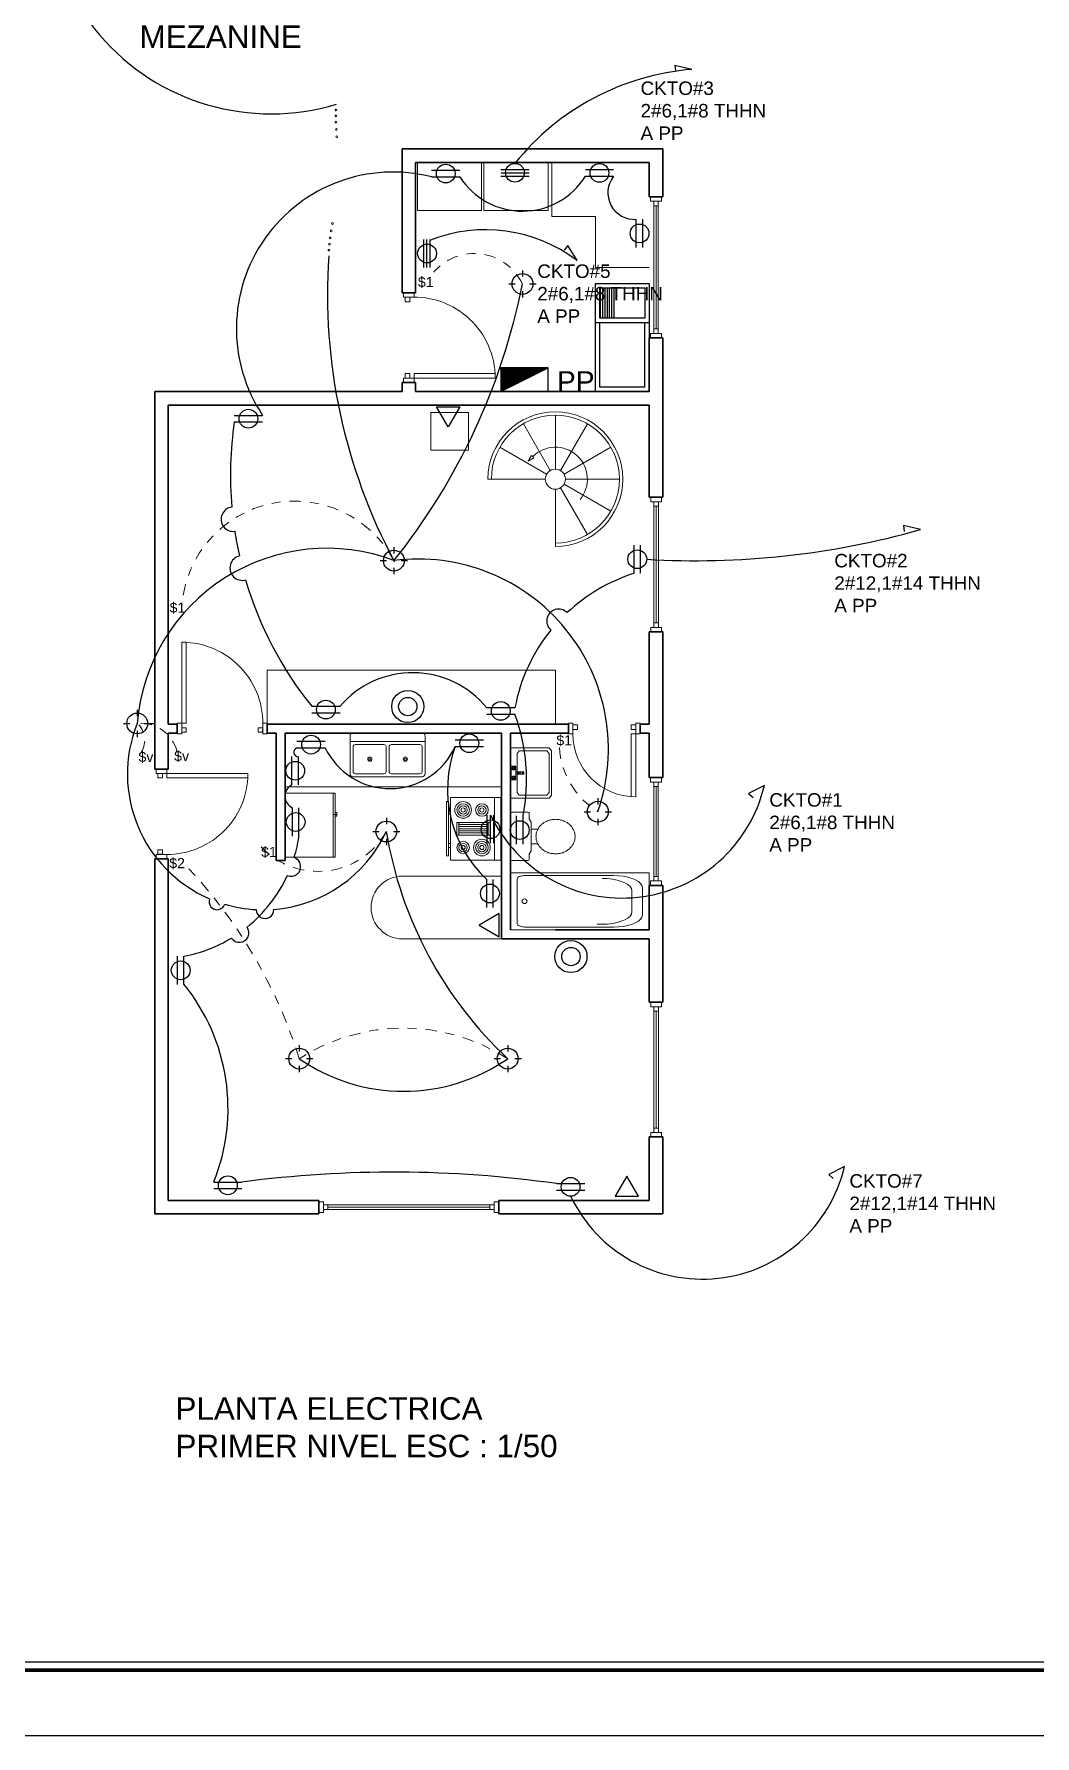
# Model space of a CAD drawing. Header units: inches. Extents: x -22.5 to 70.9, y -14.1 to 48.3.
# Drawn here: x -8.36 to 2.77, y 19.69 to 38.63 of the extents above; entities that cross this region are included whole.
import ezdxf

# ---------------------------------------------------------------- set-up
doc = ezdxf.new("R2010")
doc.units = ezdxf.units.IN
doc.header["$MEASUREMENT"] = 0
doc.linetypes.add('DASHDOT2', pattern=[12.7, 6.35, -3.175, 0, -3.175])
for name, color, linetype in [('A-Appliance-G', 6, 'Continuous'), ('MODULO', 7, 'Continuous'), ('TOMAC', 1, 'Continuous')]:
    doc.layers.add(name, color=color, linetype=linetype)
for name, color, linetype, lineweight in [('cotas', 1, 'Continuous', 13), ('LAMP', 1, 'Continuous', 25), ('muebles', 6, 'Continuous', 13), ('paredes', 7, 'Continuous', 30), ('pv', 4, 'Continuous', 5)]:
    doc.layers.add(name, color=color, linetype=linetype, lineweight=lineweight)
doc.styles.add('arial', font='ARIAL.TTF')
doc.styles.add('ROMANS', font='romans.shx')

# ---------------------------------------------------------------- blocks, each defined once
blk = doc.blocks.new('HOJA11-17')
blk.add_lwpolyline([(-40.379, 27.285), (2.621, 27.285), (2.621, -0.715), (-40.379, -0.715)], close=True)
blk = doc.blocks.new('fghdfgh')
at = {"layer": 'pv', "linetype": 'Continuous'}
for p, q in [((0.035, 0.6), (-0.085, 0.6)), ((-0.085, 0.6), (-0.085, 0.55)), ((0.035, 0.55), (0.035, 0.6)), ((-0.085, 0.55), (0.035, 0.55)), ((-0.05, 0.55), (0, 0.55)), ((-0.05, -0.55), (-0.05, 0.55)), ((-0.05, 0.5), (0, 0.5)), ((-0.025, 0.5), (-0.025, -0.5)), ((0, 0.55), (0, -0.55)), ((-0.085, -0.55), (0.035, -0.55)), ((-0.085, -0.6), (-0.085, -0.55)), ((-0.05, -0.5), (0, -0.5)), ((0, -0.55), (-0.05, -0.55)), ((0.035, -0.55), (0.035, -0.6)), ((0.035, -0.6), (-0.085, -0.6))]:
    blk.add_line(p, q, dxfattribs=at)
blk = doc.blocks.new('asdfsd')
at = {"layer": 'pv', "linetype": 'Continuous'}
for p, q in [((-0.425, 0.308), (-0.425, 0.188)), ((-0.375, 0.308), (-0.425, 0.308)), ((-0.375, 0.188), (-0.375, 0.308)), ((-0.375, 0.288), (-0.325, 0.288)), ((-0.375, 0.238), (-0.375, 0.288)), ((-0.325, 0.238), (-0.375, 0.238)), ((-0.325, 0.288), (-0.325, 0.238)), ((0.275, 0.288), (0.275, 0.238)), ((0.325, 0.288), (0.275, 0.288)), ((0.275, 0.238), (0.325, 0.238)), ((0.325, 0.308), (0.375, 0.308)), ((0.325, 0.188), (0.325, 0.308)), ((0.325, 0.238), (0.325, 0.288)), ((0.375, 0.308), (0.375, 0.188)), ((-0.425, 0.188), (-0.375, 0.188)), ((0.275, 0.188), (0.275, -0.511)), ((0.325, 0.188), (0.275, 0.188)), ((0.325, -0.512), (0.325, 0.188)), ((0.375, 0.188), (0.325, 0.188))]:
    blk.add_line(p, q, dxfattribs=at)
blk.add_arc((0.325, 0.188), 0.7, 180, 270, dxfattribs=at)
blk = doc.blocks.new('p1.00')
at = {"layer": 'pv', "linetype": 'Continuous'}
for p, q in [((0.9, 1.02), (0.95, 1.02)), ((0.9, 0.12), (0.9, 1.02)), ((0.95, 1.02), (0.95, 0.12)), ((0, 0), (0, 0.12)), ((0, 0.12), (0.05, 0.12)), ((0.05, 0), (0, 0)), ((0.05, 0.12), (0.05, 0)), ((0.1, 0.07), (0.05, 0.07)), ((0.05, 0.07), (0.05, 0.02)), ((0.05, 0.02), (0.1, 0.02)), ((0.1, 0.02), (0.1, 0.07)), ((0.95, 0.12), (0.9, 0.12)), ((0.9, 0.07), (0.95, 0.07)), ((0.9, 0.02), (0.9, 0.07)), ((0.95, 0.02), (0.9, 0.02)), ((0.95, 0.12), (0.95, 0)), ((1, 0.12), (0.95, 0.12)), ((0.95, 0.07), (0.95, 0.02)), ((0.95, 0), (1, 0)), ((1, 0), (1, 0.12))]:
    blk.add_line(p, q, dxfattribs=at)
blk.add_arc((0.95, 0.12), 0.901, 93.1798, 186.3695, dxfattribs=at)
blk = doc.blocks.new('M_BATH_BASIN_Basin - Rect_M')
at = {"color": 0, "linetype": 'ByBlock', "lineweight": -2}
for p, q in [((16.73, 10.83, 33.46), (0, 10.83, 33.46)), ((0, 10.83, 33.46), (0, -10.83, 33.46)), ((3.84, 9.62, 33.46), (2.85, 8.42, 33.46)), ((2.85, 8.42, 33.46), (2.85, -8.42, 33.46)), ((15.75, 9.62, 33.46), (3.84, 9.62, 33.46)), ((16.73, 8.42, 33.46), (15.75, 9.62, 33.46)), ((17.72, 9.62, 33.46), (16.73, 10.83, 33.46)), ((16.73, -8.42, 33.46), (16.73, 8.42, 33.46)), ((17.72, -9.62, 33.46), (17.72, 9.62, 33.46)), ((0, -10.83, 33.46), (16.73, -10.83, 33.46)), ((2.85, -8.42, 33.46), (3.84, -9.62, 33.46)), ((3.84, -9.62, 33.46), (15.75, -9.62, 33.46)), ((15.75, -9.62, 33.46), (16.73, -8.42, 33.46)), ((16.73, -10.83, 33.46), (17.72, -9.62, 33.46))]:
    blk.add_line(p, q, dxfattribs=at)
for points, invisible_edges in [([(0, -10.83, 27.56), (0, 10.83, 27.56), (16.73, 10.83, 27.56), (16.73, -10.83, 27.56)], 4), ([(3.84, 9.62, 33.46), (15.75, 9.62, 33.46), (16.73, 10.83, 33.46), (0, 10.83, 33.46)], 26), ([(0, -10.83, 33.46), (0, 10.83, 33.46), (2.85, 8.42, 33.46), (2.85, -8.42, 33.46)], 10), ([(2.85, 8.42, 33.46), (3.84, 9.62, 33.46), (0, 10.83, 33.46)], 10), ([(16.73, 8.42, 33.46), (17.72, 9.62, 33.46), (16.73, 10.83, 33.46), (15.75, 9.62, 33.46)], 5), ([(16.73, -10.83, 27.56), (17.72, -9.62, 27.56), (17.72, 9.62, 27.56), (16.73, 10.83, 27.56)], 8), ([(16.73, -8.42, 33.46), (16.73, 8.42, 33.46), (17.72, 9.62, 33.46), (17.72, -9.62, 33.46)], 10), ([(0, -10.83, 33.46), (3.84, -9.62, 33.46), (2.85, -8.42, 33.46)], 9), ([(16.73, -10.83, 33.46), (15.75, -9.62, 33.46), (3.84, -9.62, 33.46), (0, -10.83, 33.46)], 5), ([(16.73, -10.83, 33.46), (15.75, -9.62, 33.46), (16.73, -8.42, 33.46), (17.72, -9.62, 33.46)], 5)]:
    blk.add_3dface(points, dxfattribs=dict(at, invisible_edges=invisible_edges))
at = {"color": 0, "lineweight": -2}
mesh = blk.add_polyface(dxfattribs=at)
corners = [(1.75, -1.35, 35.94), (1.75, -1.35, 34.84), (1, -1.35, 34.84), (1, -1.35, 35.94), (1, -2.65, 34.84), (1, -2.65, 35.94), (1.75, -2.65, 35.94), (1.75, -2.65, 34.84), (0.63, -2, 35.94), (0.63, -2, 34.84), (2.13, -2, 34.84), (2.13, -2, 35.94), (1, 2.65, 34.84), (1, 2.65, 35.94), (0.63, 2, 35.94), (0.63, 2, 34.84), (1.75, 2.65, 35.94), (1.75, 2.65, 34.84), (1, 1.35, 34.84), (1, 1.35, 35.94), (1.75, 1.35, 35.94), (1.75, 1.35, 34.84), (2.13, 2, 34.84), (2.13, 2, 35.94), (5.25, -0.47, 35.48), (2.36, -0.47, 34.45), (2.36, -0.47, 33.46), (5.84, -0.47, 35.48), (5.84, -0.47, 36.07), (5.16, -0.47, 36.07), (5.25, 0.47, 35.48), (5.84, 0.47, 35.48), (5.84, 0.47, 36.07), (2.36, 0.47, 33.46), (2.36, 0.47, 34.45), (5.16, 0.47, 36.07), (0.39, 3, 33.46), (0.39, 3, 34.45), (0.39, -3, 34.45), (0.39, -3, 33.46), (2.36, -3, 33.46), (2.36, -3, 34.45), (2.36, 3, 34.45), (2.36, 3, 33.46), (1.12, -1.55, 34.45), (1.12, -1.55, 34.84), (0.86, -2, 34.84), (0.86, -2, 34.45), (1.12, -2.45, 34.45), (1.12, -2.45, 34.84), (1.64, -2.45, 34.84), (1.64, -2.45, 34.45), (1.9, -2, 34.45), (1.9, -2, 34.84), (1.64, -1.55, 34.84), (1.64, -1.55, 34.45), (1.64, 2.45, 34.84), (1.64, 2.45, 34.45), (1.12, 2.45, 34.45), (1.12, 2.45, 34.84), (1.9, 2, 34.45), (1.9, 2, 34.84), (1.64, 1.55, 34.84), (1.64, 1.55, 34.45), (1.12, 1.55, 34.45), (1.12, 1.55, 34.84), (0.86, 2, 34.84), (0.86, 2, 34.45), (2.13, -2, 35.94), (1.75, -2.65, 35.94), (1, -1.35, 35.94), (2.13, 2, 35.94)]
mesh.append_faces([[corners[k] for k in face] for face in [(0, 1, 2, 3), (4, 5, 6, 7), (8, 9, 4, 5), (2, 3, 8, 9), (6, 7, 10, 11), (10, 11, 0, 1), (12, 13, 14, 15), (16, 17, 12, 13), (18, 19, 20, 21), (14, 15, 18, 19), (22, 23, 16, 17), (20, 21, 22, 23), (36, 37, 38, 39), (40, 41, 42, 43), (38, 39, 40, 41), (42, 43, 36, 37), (44, 45, 46, 47), (46, 47, 48, 49), (48, 49, 50, 51), (50, 51, 52, 53), (52, 53, 54, 55), (54, 55, 44, 45), (56, 57, 58, 59), (60, 61, 56, 57), (62, 63, 60, 61), (64, 65, 62, 63), (66, 67, 64, 65), (58, 59, 66, 67), (38, 41, 42, 37)]], dxfattribs={"color": 0})
mesh.append_faces([[corners[k] for k in face] for face in [(24, 25, 26, 26), (30, 26, 33, 33), (30, 26, 24, 24), (34, 29, 35, 35), (34, 29, 25, 25), (25, 33, 34, 34), (27, 32, 31, 31), (31, 24, 30, 30), (31, 24, 27, 27), (35, 28, 32, 32), (35, 28, 29, 29)]], dxfattribs={"vtx0": -1, "color": 0})
mesh.append_faces([[corners[k] for k in face] for face in [(24, 25, 29, 29), (30, 34, 35, 35)]], dxfattribs={"vtx0": -1, "vtx2": -1, "vtx3": -1, "color": 0})
mesh.append_faces([[corners[k] for k in face] for face in [(28, 29, 24, 24), (35, 32, 30, 30)]], dxfattribs={"vtx1": -1, "vtx2": -1, "vtx3": -1, "color": 0})
mesh.append_faces([[corners[k] for k in face] for face in [(0, 68, 69, 70), (8, 5, 6, 3), (16, 71, 20, 13), (14, 19, 20, 13)]], dxfattribs={"vtx2": -1, "color": 0})
mesh.append_faces([[corners[k] for k in face] for face in [(24, 27, 28, 28), (30, 31, 32, 32), (30, 33, 34, 34), (33, 26, 25, 25), (32, 28, 27, 27)]], dxfattribs={"vtx2": -1, "vtx3": -1, "color": 0})
at = {"color": 0, "linetype": 'ByBlock', "lineweight": -2}
mesh = blk.add_polymesh((2, 6), dxfattribs=dict(at, n_close=True))
for k, corner in enumerate([(16.73, 10.83, 33.46), (17.72, 9.62, 33.46), (17.72, -9.62, 33.46), (16.73, -10.83, 33.46), (0, -10.83, 33.46), (0, 10.83, 33.46), (16.73, 10.83, 27.56), (17.72, 9.62, 27.56), (17.72, -9.62, 27.56), (16.73, -10.83, 27.56), (0, -10.83, 27.56), (0, 10.83, 27.56)]):
    mesh.set_mesh_vertex(divmod(k, 6), corner)
mesh = blk.add_polymesh((2, 8), dxfattribs=dict(at, n_close=True))
for k, corner in enumerate([(3.84, 9.62, 33.46), (15.75, 9.62, 33.46), (16.73, 8.42, 33.46), (16.73, -8.42, 33.46), (15.75, -9.62, 33.46), (3.84, -9.62, 33.46), (2.85, -8.42, 33.46), (2.85, 8.42, 33.46), (3.84, 9.62, 27.56), (15.75, 9.62, 27.56), (16.73, 8.42, 27.56), (16.73, -8.42, 27.56), (15.75, -9.62, 27.56), (3.84, -9.62, 27.56), (2.85, -8.42, 27.56), (2.85, 8.42, 27.56)]):
    mesh.set_mesh_vertex(divmod(k, 8), corner)
blk = doc.blocks.new('ffff')
at = {"layer": 'cotas', "color": 6}
for points in [[(-0.289, 0.793, 0), (-0.289, -0.752, 0)], [(0.347, 0.793, 0), (-0.289, 0.793, 0)], [(0.347, -0.752, 0), (0.347, 0.793, 0)], [(-0.223, 0.716, 0), (-0.229, 0.715, 0), (-0.235, 0.711, 0), (-0.24, 0.705, 0), (-0.245, 0.696, 0), (-0.249, 0.686, 0), (-0.253, 0.674, 0), (-0.256, 0.66, 0), (-0.257, 0.646, 0), (-0.258, 0.631, 0)], [(-0.258, 0.631, 0), (-0.258, -0.355, 0)], [(0.28, 0.716, 0), (-0.223, 0.716, 0)], [(0.004, 0.645, 0), (0.003, 0.636, 0)], [(0.003, 0.636, 0), (0.004, 0.627, 0)], [(0.01, 0.656, 0), (0.008, 0.653, 0), (0.006, 0.649, 0), (0.004, 0.645, 0)], [(0.004, 0.627, 0), (0.006, 0.623, 0), (0.008, 0.62, 0), (0.01, 0.617, 0)], [(0.018, 0.661, 0), (0.014, 0.659, 0), (0.01, 0.656, 0)], [(0.01, 0.617, 0), (0.014, 0.614, 0), (0.018, 0.611, 0)], [(0.029, 0.664, 0), (0.018, 0.661, 0)], [(0.018, 0.611, 0), (0.029, 0.609, 0)], [(0.038, 0.662, 0), (0.029, 0.664, 0)], [(0.029, 0.609, 0), (0.039, 0.611, 0)], [(0.047, 0.656, 0), (0.043, 0.659, 0), (0.038, 0.662, 0)], [(0.039, 0.611, 0), (0.043, 0.614, 0), (0.047, 0.617, 0)], [(0.053, 0.645, 0), (0.051, 0.649, 0), (0.049, 0.653, 0), (0.047, 0.656, 0)], [(0.047, 0.617, 0), (0.049, 0.62, 0), (0.051, 0.623, 0), (0.053, 0.627, 0)], [(0.055, 0.636, 0), (0.053, 0.645, 0)], [(0.053, 0.627, 0), (0.055, 0.636, 0)], [(0.315, 0.631, 0), (0.315, 0.646, 0), (0.313, 0.66, 0), (0.31, 0.674, 0), (0.307, 0.686, 0), (0.303, 0.696, 0), (0.298, 0.705, 0), (0.292, 0.711, 0), (0.286, 0.715, 0), (0.28, 0.716, 0)], [(0.315, -0.355, 0), (0.315, 0.631, 0)], [(-0.226, -0.228, 0), (-0.226, -0.172, 0)], [(-0.258, -0.355, 0), (-0.256, -0.411, 0), (-0.25, -0.464, 0), (-0.24, -0.515, 0), (-0.227, -0.561, 0), (-0.211, -0.6, 0), (-0.192, -0.632, 0), (-0.171, -0.655, 0), (-0.149, -0.67, 0), (-0.126, -0.675, 0)], [(-0.226, -0.228, 0), (-0.224, -0.285, 0), (-0.218, -0.341, 0), (-0.208, -0.393, 0), (-0.194, -0.44, 0), (-0.177, -0.481, 0), (-0.158, -0.514, 0), (-0.136, -0.539, 0), (-0.113, -0.553, 0), (-0.09, -0.558, 0)], [(0.147, -0.558, 0), (0.171, -0.553, 0), (0.194, -0.539, 0), (0.215, -0.514, 0), (0.235, -0.481, 0), (0.251, -0.44, 0), (0.265, -0.393, 0), (0.275, -0.341, 0), (0.281, -0.285, 0), (0.283, -0.228, 0)], [(0.183, -0.675, 0), (0.206, -0.67, 0), (0.228, -0.655, 0), (0.249, -0.632, 0), (0.268, -0.6, 0), (0.284, -0.561, 0), (0.297, -0.515, 0), (0.307, -0.464, 0), (0.313, -0.411, 0), (0.315, -0.355, 0)], [(0.147, -0.558, 0), (-0.09, -0.558, 0)], [(-0.289, -0.752, 0), (0.347, -0.752, 0)], [(-0.126, -0.675, 0), (0.183, -0.675, 0)]]:
    blk.add_polyline3d(points, dxfattribs=at)
blk = doc.blocks.new('RGWE')
at = {"layer": 'pv', "linetype": 'Continuous'}
for p, q in [((0.146, 1.789), (0.026, 1.789)), ((0.026, 1.789), (0.026, 1.739)), ((0.026, 1.739), (0.146, 1.739)), ((0.111, 1.739), (0.061, 1.739)), ((0.061, 1.739), (0.061, -0.161)), ((0.111, -0.161), (0.111, 1.739)), ((0.146, 1.739), (0.146, 1.789)), ((0.061, 1.689), (0.111, 1.689)), ((0.086, -0.111), (0.086, 1.689)), ((0.026, -0.161), (0.146, -0.161)), ((0.026, -0.211), (0.026, -0.161)), ((0.061, -0.111), (0.111, -0.111)), ((0.061, -0.161), (0.111, -0.161)), ((0.146, -0.161), (0.146, -0.211)), ((0.146, -0.211), (0.026, -0.211))]:
    blk.add_line(p, q, dxfattribs=at)
blk = doc.blocks.new('Refrigerator-2 door - 36 in top')
for p, q in [((0, -26.999999), (36, -26.999999)), ((11, -27.999999), (11, -28.999999)), ((12, -26.999999), (12, -28.999999)), ((13, -28.999999), (13, -27.999999)), ((11, -28.999999), (13, -28.999999))]:
    blk.add_line(p, q)
blk.add_lwpolyline([(0, -27.999999), (0, 0), (36, 0), (36, -27.999999)], close=True)
blk = doc.blocks.new('fdfgdf')
at = {"layer": 'muebles', "lineweight": 5}
for p, q in [((-0.121, -0.12), (-0.121, -0.192)), ((0.04, -0.12), (0.04, -0.191))]:
    blk.add_line(p, q, dxfattribs=at)
for points in [[(0.229, 0.093), (0.229, -0.081, -0.33208), (0.215, -0.099), (0.155, -0.099), (0.12, -0.12), (-0.201, -0.12), (-0.235, -0.099), (-0.296, -0.099, -0.501412), (-0.309, -0.081), (-0.309, 0.093, -0.33208), (-0.296, 0.111), (0.215, 0.111, -0.501412), (0.229, 0.093)], [(-0.232, -0.391, 0.042845), (-0.229, -0.35, 0.041358), (-0.218, -0.309, 0.047619), (-0.201, -0.271, 0.046559), (-0.176, -0.236, 0.05104), (-0.148, -0.209, 0.05018), (-0.114, -0.189, 0.057353), (-0.078, -0.176, 0.056071), (-0.039, -0.172, 0.056071), (0, -0.176, 0.057353), (0.036, -0.189, 0.05018), (0.07, -0.209, 0.05104), (0.098, -0.236, 0.046559), (0.123, -0.271, 0.047619), (0.14, -0.309, 0.041358), (0.151, -0.35, 0.042845), (0.154, -0.391, 0.042845), (0.151, -0.431, 0.041358), (0.14, -0.472, 0.047619), (0.123, -0.511, 0.046559), (0.098, -0.545, 0.05104), (0.07, -0.572, 0.05018), (0.036, -0.592, 0.057353), (0, -0.605, 0.056071), (-0.039, -0.61, 0.056071), (-0.078, -0.605, 0.057353), (-0.114, -0.592, 0.05018), (-0.148, -0.572, 0.05104), (-0.176, -0.545, 0.046559), (-0.201, -0.511, 0.047619), (-0.218, -0.472, 0.041358), (-0.229, -0.431, 0.042845)]]:
    blk.add_lwpolyline(points, format="xyb", close=True, dxfattribs=at)
blk = doc.blocks.new('Range-Oven - 30 in top')
for p, q in [((0, -3), (30, -3)), ((12, -6), (18, -6)), ((13, -20), (13, -6)), ((14, -6), (14, -20)), ((15, -20), (15, -6)), ((16, -6), (16, -20)), ((17, -20), (17, -6)), ((6, -24), (6, -25)), ((8, -25), (8, -24)), ((18, -20), (12, -20)), ((22, -25), (22, -24)), ((24, -24), (24, -25))]:
    blk.add_line(p, q)
for points in [[(0, -24), (0, 0), (30, 0), (30, -24)], [(12, -21), (12, -5), (18, -5), (18, -21)], [(2, -26), (2, -25), (28, -25), (28, -26)]]:
    blk.add_lwpolyline(points, close=True)
for centre, radius in [((6, -9), 4), ((6, -9), 3), ((6, -9), 2), ((6, -9), 1), ((24, -9), 3), ((24, -9), 2), ((24, -9), 1), ((6, -18), 3), ((6, -18), 2), ((24, -18), 4), ((24, -18), 3), ((24, -18), 2), ((6, -18), 1), ((24, -18), 1)]:
    blk.add_circle(centre, radius)
blk = doc.blocks.new('hj')
at = {"layer": 'pv', "linetype": 'Continuous'}
for p, q in [((-0.129, 0.925), (-0.249, 0.925)), ((-0.249, 0.925), (-0.249, 0.875)), ((-0.249, 0.875), (-0.129, 0.875)), ((-0.214, -0.525), (-0.214, 0.875)), ((-0.214, 0.875), (-0.164, 0.875)), ((-0.214, 0.825), (-0.164, 0.825)), ((-0.189, 0.825), (-0.189, -0.475)), ((-0.164, 0.875), (-0.164, -0.525)), ((-0.129, 0.875), (-0.129, 0.925)), ((-0.249, -0.525), (-0.129, -0.525)), ((-0.249, -0.575), (-0.249, -0.525)), ((-0.214, -0.475), (-0.164, -0.475)), ((-0.164, -0.525), (-0.214, -0.525)), ((-0.129, -0.525), (-0.129, -0.575)), ((-0.129, -0.575), (-0.249, -0.575))]:
    blk.add_line(p, q, dxfattribs=at)
blk = doc.blocks.new('iuhiu')
at = {"layer": 'muebles', "lineweight": 5}
for p, q in [((-0.056, 0.096), (-0.356, 0.617)), ((0, 0.112), (0, 0.712)), ((0.056, 0.097), (0.356, 0.617)), ((-0.098, 0.056), (-0.617, 0.356)), ((-0.264, 0.264), (-0.301, 0.201)), ((-0.301, 0.201), (-0.239, 0.239)), ((-0.251, 0.251), (-0.264, 0.264)), ((-0.251, 0.251), (-0.239, 0.239)), ((0.099, 0.057), (0.617, 0.356)), ((-0.113, 0), (-0.75, 0)), ((0.112, 0), (0.712, 0)), ((0, -0.113), (0, -0.75)), ((0.056, -0.097), (0.356, -0.617)), ((0.098, -0.057), (0.617, -0.356))]:
    blk.add_line(p, q, dxfattribs=at)
blk.add_circle((0, 0), 0.112, dxfattribs=at)
for radius, start, end in [(0.75, 270, 180), (0.712, 270, 180), (0.356, 320.7106, 135)]:
    blk.add_arc((0, 0), radius, start, end, dxfattribs=at)
blk = doc.blocks.new('Sink-double - 36 in top')
for p, q in [((-18, -4), (18, -4)), ((-0.75, -18.5), (-0.75, -6.5)), ((0.75, -6.5), (0.75, -18.5))]:
    blk.add_line(p, q)
for points in [[(-16.5, 0), (16.5, 0)], [(-18, -19.5), (-18, -1.5)], [(-16.5, -18.5), (-16.5, -6.5)], [(-15.5, -5.5), (-1.75, -5.5)], [(1.75, -5.5), (15.5, -5.5)], [(16.5, -6.5), (16.5, -18.5)], [(18, -1.5), (18, -19.5)], [(16.5, -21), (-16.5, -21)], [(-1.75, -19.5), (-15.5, -19.5)], [(15.5, -19.5), (1.75, -19.5)]]:
    blk.add_lwpolyline(points)
for centre, radius in [((-8.5, -12.5), 1), ((-8.5, -12.5), 0.5), ((8.5, -12.5), 1), ((8.5, -12.5), 0.5)]:
    blk.add_circle(centre, radius)
for centre, radius, start, end in [((-16.5, -1.5), 1.5, 90, 180), ((16.5, -1.5), 1.5, 0, 90), ((-15.5, -6.5), 1, 90, 180), ((-1.75, -6.5), 1, 0, 90), ((1.75, -6.5), 1, 90, 180), ((15.5, -6.5), 1, 0, 90), ((-16.5, -19.5), 1.5, 180, 270), ((-15.5, -18.5), 1, 180, 270), ((-1.75, -18.5), 1, 270, 0), ((1.75, -18.5), 1, 180, 270), ((15.5, -18.5), 1, 270, 0), ((16.5, -19.5), 1.5, 270, 0)]:
    blk.add_arc(centre, radius, start, end)
blk = doc.blocks.new('dfgd')
at = {"layer": 'pv', "linetype": 'Continuous'}
for p, q in [((-0.324, 0.987), (-0.204, 0.987)), ((-0.324, 0.937), (-0.324, 0.987)), ((-0.204, 0.987), (-0.204, 0.937)), ((-0.204, 0.937), (-0.324, 0.937)), ((-0.289, -0.533), (-0.289, 0.937)), ((-0.289, 0.937), (-0.239, 0.937)), ((-0.239, 0.887), (-0.289, 0.887)), ((-0.264, -0.483), (-0.264, 0.887)), ((-0.239, 0.937), (-0.239, -0.533)), ((-0.324, -0.533), (-0.324, -0.583)), ((-0.204, -0.533), (-0.324, -0.533)), ((-0.239, -0.483), (-0.289, -0.483)), ((-0.239, -0.533), (-0.289, -0.533)), ((-0.204, -0.583), (-0.204, -0.533)), ((-0.324, -0.583), (-0.204, -0.583))]:
    blk.add_line(p, q, dxfattribs=at)
blk = doc.blocks.new('pila')
at = {"layer": 'A-Appliance-G'}
for p, q in [((-0.219, 0.466), (0.986, 0.466)), ((-0.219, -0.134), (-0.219, 0.466)), ((-0.169, 0.416), (0.169, 0.416)), ((-0.169, -0.084), (-0.169, 0.416)), ((0.169, 0.416), (0.169, -0.084)), ((0.219, 0.466), (0.219, -0.134)), ((0.936, 0.416), (0.219, 0.416)), ((0.936, 0.416), (0.936, -0.084)), ((0.986, 0.466), (0.986, -0.134)), ((0.169, 0.075), (-0.169, 0.075)), ((0.169, 0.05), (-0.169, 0.05)), ((0.169, 0.025), (-0.169, 0.025)), ((0.169, 0), (-0.169, 0)), ((0.986, -0.134), (-0.219, -0.134)), ((0.169, -0.025), (-0.169, -0.025)), ((0.169, -0.05), (-0.169, -0.05)), ((0.169, -0.075), (-0.169, -0.075)), ((0.169, -0.084), (-0.169, -0.084)), ((0.936, -0.084), (0.219, -0.084))]:
    blk.add_line(p, q, dxfattribs=at)
blk = doc.blocks.new('TOMA')
at = {"layer": 'TOMAC'}
for p, q in [((-0.122, 0), (-0.122, -0.523)), ((0, 0), (0, -0.523))]:
    blk.add_line(p, q, dxfattribs=at)
blk.add_circle((-0.061, -0.261), 0.174, dxfattribs=at)
at = {"layer": 'TOMAC', "color": 7, "style": 'ROMANS'}
blk.add_attdef('ABC', (-0.332, -0.791), '', height=0.19, dxfattribs=at)

msp = doc.modelspace()

# ---------------------------------------------------------------- hatches: boundary and pattern name
at = {"layer": 'TOMAC'}
h = msp.add_hatch(dxfattribs=at)
h.set_pattern_fill('ANSI31', scale=0.01755, style=0)
h.set_pattern_definition([(45, (168.9490724, -123.0654258), (-0.001551215501, 0.001551215501), [])])
h.paths.add_polyline_path([(-2.641, 34.914), (-3.167, 34.914), (-3.167, 34.651)])

# ---------------------------------------------------------------- linework, layer by layer
at = {"layer": 'cotas', "linetype": 'Continuous'}
for centre in [(-5, 37.785), (-5.001, 37.719), (-5.001, 37.649), (-4.996, 37.569), (-4.991, 37.486), (-5.066, 36.361), (-5.053, 36.44), (-5.04, 36.522), (-5.079, 36.226), (-5.073, 36.292)]:
    msp.add_circle(centre, 0.00988, dxfattribs=at)
at = {"layer": 'cotas', "linetype": 'DASHDOT2', "ltscale": 0.02}
for centre, radius, start, end in [((-3.462, 35.595), 0.593, 25.3385, 145.5962), ((-5.462, 32.176), 1.256, 28.2353, 175.098), ((-7.169, 30.548), 0.412, 13.7479, 95.8675), ((-7.375, 30.773), 0.248, 327.8365, 48.5197), ((-1.612, 30.745), 0.904, 183.4196, 238.3102), ((-5.199, 30.181), 0.87, 223.3104, 330.6841), ((-10.642, 25.601), 5.48, 17.2681, 43.7469), ((-4.249, 25.423), 2.145, 57.272, 122.728)]:
    msp.add_arc(centre, radius, start, end, dxfattribs=at)
at = {"layer": 'LAMP', "linetype": 'Continuous'}
for p, q in [((-1.232, 38.281), (-1.222, 38.216)), ((-1.041, 38.236), (-1.232, 38.281)), ((-3.164, 37.087), (-2.853, 37.087)), ((-3.988, 36.033), (-3.988, 36.344)), ((-2.422, 36.278), (-2.461, 36.225)), ((-2.318, 36.111), (-2.422, 36.278)), ((1.502, 33.115), (1.311, 33.16)), ((1.311, 33.16), (1.321, 33.095)), ((-0.235, 30.267), (-0.41, 30.179)), ((-0.41, 30.179), (-0.361, 30.135)), ((-3.281, 29.626), (-3.281, 29.938)), ((0.656, 26.027), (0.481, 25.938)), ((0.481, 25.938), (0.53, 25.894))]:
    msp.add_line(p, q, dxfattribs=at)
at = {"layer": 'LAMP'}
for p, q in [((-2.926, 36), (-2.926, 35.93)), ((-3.078, 35.849), (-3.007, 35.849)), ((-2.846, 35.849), (-2.775, 35.849)), ((-2.926, 35.768), (-2.926, 35.698)), ((-4.507, 32.77), (-4.437, 32.77)), ((-4.356, 32.921), (-4.356, 32.851)), ((-4.275, 32.77), (-4.205, 32.77)), ((-4.356, 32.689), (-4.356, 32.619)), ((-7.211, 31.11), (-7.211, 31.039)), ((-7.015, 31.071), (-7.015, 30.846)), ((-7.362, 30.958), (-7.292, 30.958)), ((-7.211, 30.877), (-7.211, 30.807)), ((-7.13, 30.958), (-7.015, 30.958)), ((-2.087, 30.128), (-2.087, 30.057)), ((-2.238, 29.976), (-2.168, 29.976)), ((-2.006, 29.976), (-1.936, 29.976)), ((-4.592, 29.755), (-4.521, 29.755)), ((-4.44, 29.906), (-4.44, 29.836)), ((-4.359, 29.755), (-4.289, 29.755)), ((-2.087, 29.895), (-2.087, 29.825)), ((-4.44, 29.674), (-4.44, 29.604)), ((-5.409, 27.379), (-5.409, 27.309)), ((-3.09, 27.379), (-3.09, 27.309)), ((-5.56, 27.228), (-5.49, 27.228)), ((-5.409, 27.147), (-5.409, 27.076)), ((-5.328, 27.228), (-5.258, 27.228)), ((-3.241, 27.228), (-3.171, 27.228)), ((-3.09, 27.147), (-3.09, 27.076)), ((-3.009, 27.228), (-2.938, 27.228))]:
    msp.add_line(p, q, dxfattribs=at)
for points in [[(-3.623, 34.483), (-3.752, 34.26), (-3.881, 34.483)], [(-3.185, 28.842), (-3.408, 28.713), (-3.184, 28.584)], [(-1.637, 25.696), (-1.766, 25.919), (-1.895, 25.696)]]:
    msp.add_lwpolyline(points, close=True, dxfattribs=at)
for centre, radius in [((-2.926, 35.849), 0.116), ((-4.356, 32.77), 0.116), ((-4.201, 31.146), 0.179), ((-7.211, 30.958), 0.116), ((-2.087, 29.976), 0.116), ((-4.44, 29.755), 0.116), ((-2.387, 28.364), 0.179), ((-5.409, 27.228), 0.116), ((-3.09, 27.228), 0.116)]:
    msp.add_circle(centre, radius, dxfattribs=at)
at = {"layer": 'LAMP', "linetype": 'Continuous'}
for centre in [(-4.201, 31.146), (-2.387, 28.364)]:
    msp.add_circle(centre, 0.102, dxfattribs=at)
for centre, radius, start, end in [((-5.725, 40.248), 2.506, 87.6175, 286.9244), ((-0.813, 35.433), 2.813, 94.639, 141.3239), ((-3.337, 34.763), 1.689, 52.9212, 111.6101), ((1.2, 35.729), 6.295, 176.0722, 208.1627), ((-9.951, 37.239), 7.161, 321.3852, 348.8103), ((-1, 41.993), 9.224, 266.6167, 285.7376), ((-5.104, 30.794), 2.113, 69.2499, 175.5426), ((-4.086, 30.671), 2.116, 340.8411, 97.3245), ((-5.809, 30.395), 1.511, 158.107, 246.6818), ((-1.816, 30.639), 1.624, 205.5819, 346.7725), ((-5.809, 30.395), 1.511, 274.4776, 334.9332), ((-0.042, 30.481), 4.458, 189.3774, 226.8717), ((-5.809, 30.395), 1.511, 253.501, 267.0462), ((-0.925, 26.398), 1.624, 205.5819, 346.7725)]:
    msp.add_arc(centre, radius, start, end, dxfattribs=at)
at = {"layer": 'LAMP'}
for centre, radius, start, end in [((-4.365, 35.351), 1.743, 75.747, 213.6187), ((-2.926, 37.484), 0.825, 212.4924, 328.1054), ((-1.679, 36.864), 0.297, 141.8241, 273.6927), ((-2.067, 33.72), 4.107, 171.7031, 184.9565), ((-6.144, 33.23), 0.135, 95.8999, 277.7868), ((-2.067, 33.72), 4.107, 188.7303, 192.6344), ((-6.042, 32.688), 0.138, 103.595, 285.5164), ((-1.094, 30.77), 1.95, 107.6592, 133.2173), ((-2.067, 33.72), 4.107, 196.477, 218.7572), ((-2.523, 32.097), 0.133, 45.1683, 229.0702), ((-1.094, 30.77), 1.95, 141.0212, 169.259), ((-4.146, 30.461), 1.062, 39.2793, 139.6707), ((-4.973, 30.334), 2.093, 348.8476, 20.3188), ((-5.419, 30.638), 0.0499, 107.6762, 272.2375), ((-4.4, 31.031), 0.798, 205.596, 335.5681), ((-2.396, 30.223), 1.364, 159.4963, 227.137), ((-5.426, 30.148), 0.142, 116.669, 245.5487), ((-6.987, 29.932), 1.592, 342.9592, 351.7993), ((-5.5, 29.364), 0.107, 247.1944, 71.0376), ((-6.987, 29.932), 1.592, 308.8437, 335.2728), ((-6.323, 28.975), 0.0899, 158.3866, 341.7962), ((-5.789, 28.885), 0.098, 178.904, 2.6198), ((-6.074, 28.628), 0.106, 213.1122, 36.9332), ((-6.987, 29.932), 1.592, 280.7285, 301.2018), ((-8.391, 26.674), 2.19, 338.055, 39.0869), ((-4.249, 28.9), 2.035, 235.2695, 304.7305), ((-4.359, 13.069), 12.896, 81.9215, 97.515)]:
    msp.add_arc(centre, radius, start, end, dxfattribs=at)
at = {"layer": 'MODULO'}
msp.add_lwpolyline([(-20.304, 20.442, 0, 0.0409, 0), (-20.263, 20.421, 0.0409, 0.0409, 0), (20.243, 20.421, 0.0409, 0.0409, 0), (20.243, 47.531, 0.0409, 0, 0), (20.223, 47.572, 0, 0, 0)], format="xyseb", dxfattribs=at)
msp.add_lwpolyline([(20.151, 47.48), (20.151, 20.513), (-20.212, 20.513)], dxfattribs=at)
at = {"layer": 'muebles', "lineweight": 5}
for p, q in [((-2.6, 36.601), (-2.6, 37.201)), ((-2.6, 36.601), (-2.115, 36.601)), ((-2.115, 36.601), (-2.115, 36.033)), ((-2.115, 36.033), (-1.515, 36.033)), ((-5.565, 30.251), (-3.168, 30.251)), ((-3.168, 29.258), (-4.26, 29.258)), ((-3.16, 28.561), (-4.26, 28.561))]:
    msp.add_line(p, q, dxfattribs=at)
for points in [[(-4.092, 37.201), (-3.38, 37.201), (-3.38, 36.666), (-4.092, 36.666)], [(-3.354, 37.201), (-2.641, 37.201), (-2.641, 36.666), (-3.354, 36.666)], [(-3.944, 34.417), (-3.526, 34.417), (-3.526, 33.999), (-3.944, 33.999)], [(-5.765, 31.551), (-2.56, 31.551), (-2.56, 30.951), (-5.765, 30.951)]]:
    msp.add_lwpolyline(points, close=True, dxfattribs=at)
msp.add_arc((-4.26, 28.91), 0.349, 90, 270, dxfattribs=at)
at = {"layer": 'paredes'}
for p, q in [((-4.265, 37.351), (-1.365, 37.351)), ((-4.265, 37.351), (-4.265, 35.751)), ((-1.365, 37.351), (-1.365, 36.818)), ((-4.115, 37.201), (-1.515, 37.201)), ((-4.115, 37.201), (-4.115, 35.751)), ((-1.515, 37.201), (-1.515, 36.818)), ((-1.515, 36.818), (-1.365, 36.818)), ((-4.265, 35.751), (-4.115, 35.751)), ((-1.515, 35.248), (-1.365, 35.248)), ((-1.515, 35.248), (-1.515, 34.651)), ((-1.365, 35.248), (-1.365, 33.476)), ((-4.265, 34.751), (-4.115, 34.751)), ((-4.265, 34.751), (-4.265, 34.651)), ((-4.115, 34.751), (-4.115, 34.651)), ((-7.015, 30.451), (-7.015, 34.651)), ((-7.015, 34.651), (-4.265, 34.651)), ((-6.865, 34.501), (-1.515, 34.501)), ((-6.865, 30.951), (-6.865, 34.501)), ((-4.115, 34.651), (-1.515, 34.651)), ((-1.515, 34.501), (-1.515, 33.476)), ((-1.515, 33.476), (-1.365, 33.476)), ((-1.515, 31.976), (-1.365, 31.976)), ((-1.515, 31.976), (-1.515, 30.951)), ((-1.365, 31.976), (-1.365, 30.356)), ((-6.865, 30.951), (-6.765, 30.951)), ((-6.765, 30.851), (-6.765, 30.951)), ((-5.765, 30.951), (-2.415, 30.951)), ((-5.765, 30.851), (-5.765, 30.951)), ((-2.415, 30.951), (-2.415, 30.851)), ((-1.615, 30.951), (-1.515, 30.951)), ((-1.615, 30.951), (-1.615, 30.851)), ((-6.865, 30.451), (-6.865, 30.851)), ((-6.865, 30.851), (-6.765, 30.851)), ((-5.765, 30.851), (-5.665, 30.851)), ((-5.665, 29.432), (-5.665, 30.851)), ((-5.565, 29.432), (-5.565, 30.851)), ((-5.565, 30.851), (-3.16, 30.851)), ((-3.16, 30.851), (-3.16, 28.561)), ((-3.06, 30.851), (-3.06, 28.661)), ((-3.06, 30.851), (-2.415, 30.851)), ((-1.615, 30.851), (-1.515, 30.851)), ((-1.515, 30.851), (-1.515, 30.356)), ((-7.015, 30.451), (-6.865, 30.451)), ((-1.515, 30.356), (-1.365, 30.356)), ((-7.015, 25.501), (-7.015, 29.451)), ((-7.015, 29.451), (-6.865, 29.451)), ((-6.865, 25.651), (-6.865, 29.451)), ((-5.665, 29.432), (-5.565, 29.432)), ((-1.515, 29.156), (-1.515, 28.661)), ((-1.515, 29.156), (-1.365, 29.156)), ((-1.365, 29.156), (-1.365, 27.856)), ((-2.56, 28.661), (-1.515, 28.661)), ((-3.16, 28.561), (-1.515, 28.561)), ((-1.515, 28.561), (-1.515, 27.856)), ((-1.515, 27.856), (-1.365, 27.856)), ((-1.515, 26.356), (-1.515, 25.651)), ((-1.515, 26.356), (-1.365, 26.356)), ((-1.365, 26.356), (-1.365, 25.501)), ((-5.19, 25.651), (-6.865, 25.651)), ((-5.19, 25.651), (-5.19, 25.501)), ((-1.515, 25.651), (-3.19, 25.651)), ((-3.19, 25.651), (-3.19, 25.501)), ((-5.19, 25.501), (-7.015, 25.501)), ((-1.365, 25.501), (-3.19, 25.501))]:
    msp.add_line(p, q, dxfattribs=at)
at = {"layer": 'TOMAC'}
msp.add_line((-3.167, 34.651), (-2.641, 34.914), dxfattribs=at)
msp.add_lwpolyline([(-3.167, 34.651), (-2.64, 34.651), (-2.64, 34.914), (-3.167, 34.914)], close=True, dxfattribs=at)

# ---------------------------------------------------------------- block references
at = {"layer": 'Defpoints', "xscale": 1.046400000000006, "yscale": 1.021874999999994, "zscale": 1.021875}
msp.add_blockref('HOJA11-17', (20.719, 20.421), dxfattribs=at)
at = {"layer": 'LAMP', "linetype": 'Continuous', "xscale": 0.5999999999999659, "yscale": 0.6000000000000227, "zscale": 0.6}
for p, rotation in [((-3.936, 37.114), 90), ((-3.166, 37.123), 90), ((-2.226, 37.121), 90), ((-1.66, 36.255), 180), ((-4.024, 36.031), 180), ((-6.131, 34.386), 90), ((-1.685, 32.629), 180), ((-5.269, 31.149), 90), ((-3.324, 31.134), 90), ((-5.434, 30.759), 90), ((-3.674, 30.774), 90), ((-5.49, 30.275), 180), ((-5.485, 29.705), 180), ((-3.317, 29.624), 180), ((-2.993, 29.615), 180), ((-3.324, 28.909), 180), ((-6.764, 28.054), 180), ((-6.36, 25.855), 90), ((-2.547, 25.838), 90)]:
    msp.add_blockref('TOMA', p, dxfattribs=dict(at, rotation=rotation))
at = {"layer": 'muebles', "lineweight": 5}
for name, p, rotation in [('pila', (-1.981, 35.636), 270), ('ffff', (-2.267, 28.95), 90)]:
    msp.add_blockref(name, p, dxfattribs=dict(at, rotation=rotation))
msp.add_blockref('iuhiu', (-2.56, 33.676), dxfattribs=at)
at = {"layer": 'muebles', "lineweight": 5, "xscale": 0.02321419999998398, "yscale": 0.02321419999998398, "zscale": 0.0232142}
msp.add_blockref('Sink-double - 36 in top', (-4.426, 30.851), dxfattribs=at)
at = {"layer": 'muebles', "lineweight": 5}
for name, p, xscale, yscale, zscale, rotation in [('M_BATH_BASIN_Basin - Rect_M', (-3.06, 30.407), -0.02577319499994246, 0.0257731949999993, 0.025773195, 180), ('Refrigerator-2 door - 36 in top', (-5.565, 30.184), -0.01979778867166715, 0.01979778867166715, 0.01979778867167035, 89.99999999999999), ('Range-Oven - 30 in top', (-3.168, 29.438), -0.02321428499999456, 0.02321428499999456, 0.023214285, 270)]:
    msp.add_blockref(name, p, dxfattribs=dict(at, xscale=xscale, yscale=yscale, zscale=zscale, rotation=rotation))
at = {"layer": 'muebles', "lineweight": 5, "xscale": -1, "rotation": 90}
msp.add_blockref('fdfgdf', (-2.949, 29.66), dxfattribs=at)
at = {"layer": 'pv'}
for name, p in [('dfgd', (-1.176, 35.832)), ('hj', (-1.25, 32.551)), ('asdfsd', (-1.99, 30.653)), ('fghdfgh', (-1.415, 29.756)), ('hj', (-1.25, 26.931))]:
    msp.add_blockref(name, p, dxfattribs=at)
at = {"layer": 'pv', "linetype": 'Continuous', "rotation": 270}
msp.add_blockref('p1.00', (-4.25, 35.751), dxfattribs=at)
at = {"layer": 'pv', "linetype": 'Continuous', "xscale": -1}
msp.add_blockref('p1.00', (-5.765, 30.841), dxfattribs=at)
at = {"layer": 'pv', "linetype": 'Continuous', "xscale": -1, "rotation": 270}
for name, p in [('p1.00', (-7, 29.451)), ('RGWE', (-4.978, 25.489))]:
    msp.add_blockref(name, p, dxfattribs=at)

# ---------------------------------------------------------------- texts
at = {"layer": 'cotas', "linetype": 'Continuous', "attachment_point": 1, "style": 'arial'}
for s, insert, char_height, width in [('CKTO#3\\P2#6,1#8 THHN\\PA PP', (-1.612, 38.102), 0.15, 3.397), ('CKTO#5\\P2#6,1#8 THHN\\PA PP', (-2.761, 36.066), 0.15, 3.397), ('$1', (-4.089, 35.927), 0.1125, 2.54775), ('PP', (-2.543, 34.878), 0.225, 5.0955), ('CKTO#2\\P2#12,1#14 THHN\\PA PP', (0.543, 32.845), 0.15, 3.397), ('$1', (-6.851, 32.303), 0.1125, 2.54775), ('$1', (-2.549, 30.827), 0.1125, 2.54775), ('$v', (-7.197, 30.642), 0.1125, 2.54775), ('$v', (-6.8, 30.652), 0.1125, 2.54775), ('CKTO#1\\P2#6,1#8 THHN\\PA PP', (-0.18, 30.182), 0.15, 3.397), ('$1', (-5.833, 29.584), 0.1125, 2.54775), ('$2', (-6.855, 29.46), 0.1125, 2.5478), ('CKTO#7\\P2#12,1#14 THHN\\PA PP', (0.711, 25.942), 0.15, 3.397)]:
    msp.add_mtext(s, dxfattribs=dict(at, insert=insert, char_height=char_height, width=width))
at = {"layer": 'muebles', "char_height": 0.25, "width": 12.1915, "attachment_point": 1}
for s, insert in [('{\\fArial|b0|i0|c0|p34;PLANTA ELECTRICA \\PMEZANINE}', (-7.185, 39.142)), ('{\\fArial|b0|i0|c0|p34;PLANTA ELECTRICA \\PPRIMER NIVEL ESC : 1/50}', (-6.785, 23.459))]:
    msp.add_mtext(s, dxfattribs=dict(at, insert=insert))

doc.saveas('drawing.dxf')
